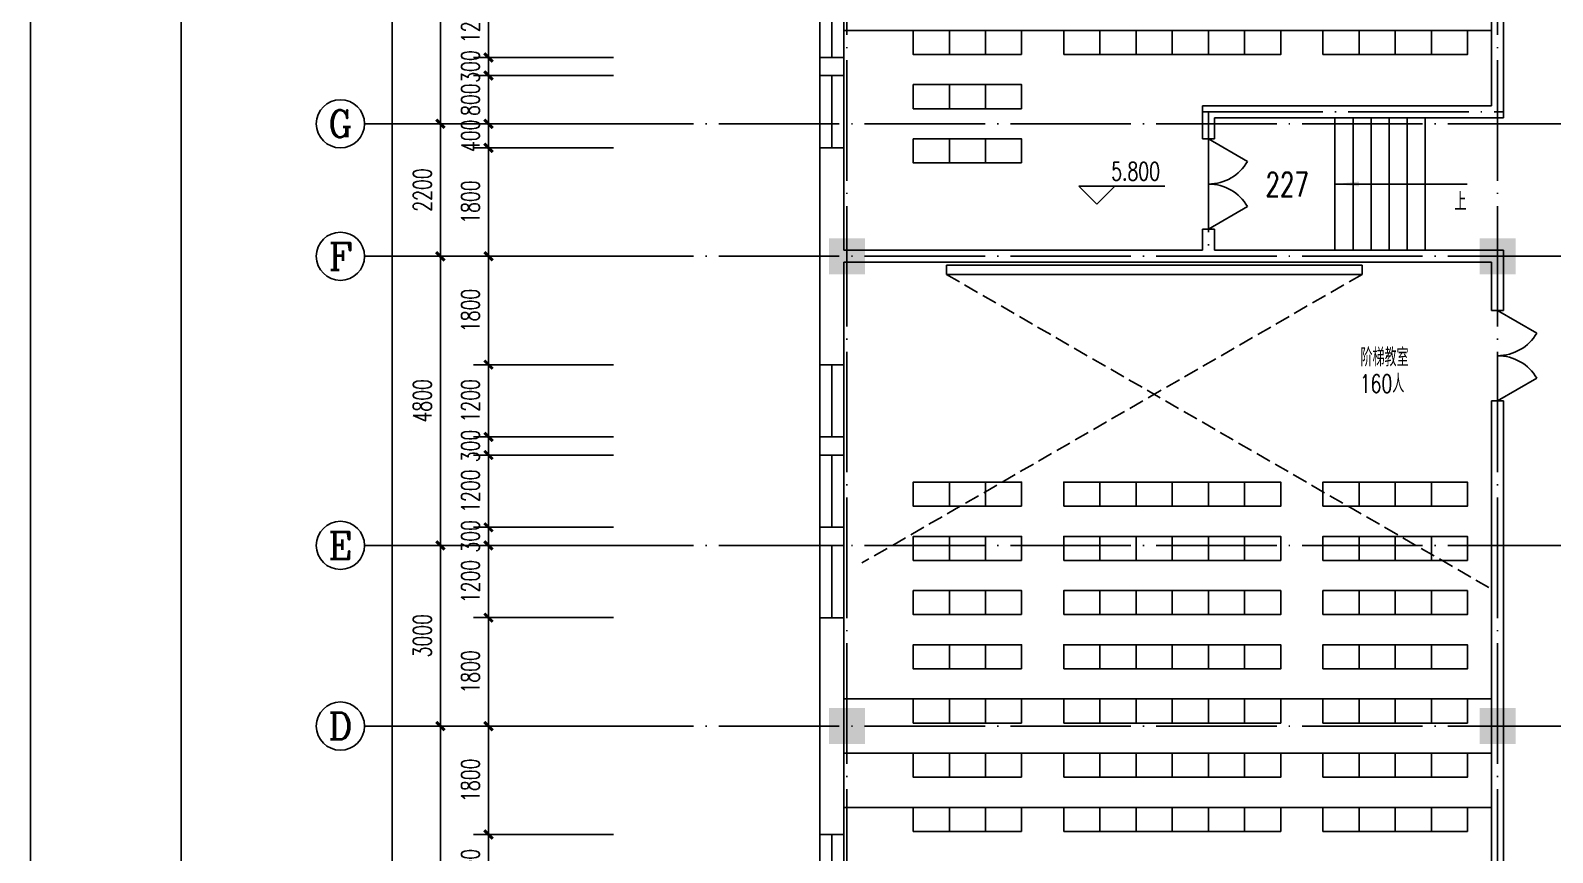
# Model space of a CAD drawing. Extents: x 165127 to 1058185, y 60808 to 144908.
# Drawn here: x 338332 to 363595, y 89953 to 103603 of the extents above; entities that cross this region are included whole.
import ezdxf
from ezdxf.enums import TextEntityAlignment as Align

# ---------------------------------------------------------------- set-up
doc = ezdxf.new("R2010")
doc.units = 0
doc.header["$LTSCALE"] = 1000
doc.linetypes.add('DASH', pattern=[0.35, 0.25, -0.1])
doc.linetypes.add('DOTE', pattern=[2.42, 2, -0.2, 0.02, -0.2])
doc.layers.get('0').update_dxf_attribs({"linetype": 'CONTINUOUS'})
doc.layers.get('DEFPOINTS').update_dxf_attribs({"linetype": 'CONTINUOUS'})
for name, color, linetype in [('AXIS', 3, 'CONTINUOUS'), ('AXIS_TEXT', 7, 'CONTINUOUS'), ('COLUMN', 7, 'CONTINUOUS'), ('DOTE', 1, 'DOTE'), ('F', 252, 'CONTINUOUS'), ('LVTRY', 6, 'CONTINUOUS'), ('PUB_DIM', 3, 'CONTINUOUS'), ('PUB_TEXT', 7, 'CONTINUOUS'), ('STAIR', 3, 'CONTINUOUS'), ('WALL', 255, 'CONTINUOUS'), ('WINDOW', 2, 'CONTINUOUS'), ('WINDOW_TEXT', 7, 'CONTINUOUS'), ('面积注记', 7, 'CONTINUOUS')]:
    doc.layers.add(name, color=color, linetype=linetype)
doc.styles.add('_HZTXT', font='romans.shx', dxfattribs={"width": 0.7, "bigfont": 'z.shx'})
doc.styles.add('COMPLEX', font='COMPLEX')
doc.styles.add('DIM_FONT', font='SIMPLEX.shx', dxfattribs={"width": 0.7})
doc.styles.add('SIMPLEX', font='SIMPLEX.SHX')
doc.dimstyles.new('AXIS', dxfattribs={"dimtxt": 300, "dimasz": 1, "dimexe": 250, "dimexo": 300, "dimgap": 150, "dimtad": 1, "dimdec": 0, "dimdsep": 46, "dimtxsty": 'DIM_FONT', "dimblk": '_DIMX', "dimcen": 2.5, "dimse1": 1, "dimse2": 1, "dimclrt": 7, "dimadec": 0, "dimazin": 0, "dimtfac": 1, "dimtdec": 0, "dimtix": 1, "dimtmove": 2, "dimatfit": 3, "dimldrblk": '_DIMX', "dimfxl": 1, "dimarcsym": 0})
doc.dimstyles.new('DIMA', dxfattribs={"dimtxt": 300, "dimasz": 1, "dimexe": 250, "dimexo": 300, "dimgap": 150, "dimtad": 1, "dimdec": 0, "dimdsep": 46, "dimtxsty": 'DIM_FONT', "dimblk": '_DIMX', "dimcen": 2.5, "dimse1": 1, "dimclrt": 7, "dimadec": 0, "dimazin": 0, "dimtfac": 1, "dimtdec": 0, "dimtix": 1, "dimtmove": 2, "dimatfit": 3, "dimldrblk": '_DIMX', "dimfxl": 1, "dimarcsym": 0})
doc.dimstyles.new('DIMB', dxfattribs={"dimtxt": 300, "dimasz": 1, "dimexe": 250, "dimexo": 300, "dimgap": 150, "dimtad": 1, "dimdec": 0, "dimdsep": 46, "dimtxsty": 'DIM_FONT', "dimblk": '_DIMX', "dimcen": 2.5, "dimse2": 1, "dimclrt": 7, "dimadec": 0, "dimazin": 0, "dimtfac": 1, "dimtdec": 0, "dimtix": 1, "dimtmove": 2, "dimatfit": 3, "dimldrblk": '_DIMX', "dimfxl": 1, "dimarcsym": 0})
doc.dimstyles.new('DIMN', dxfattribs={"dimtxt": 300, "dimasz": 1, "dimexe": 250, "dimexo": 300, "dimgap": 150, "dimtad": 1, "dimdec": 0, "dimdsep": 46, "dimtxsty": 'DIM_FONT', "dimblk": '_DIMX', "dimcen": 2.5, "dimclrt": 7, "dimadec": 0, "dimazin": 0, "dimtfac": 1, "dimtdec": 0, "dimtix": 1, "dimtmove": 2, "dimatfit": 3, "dimldrblk": '_DIMX', "dimfxl": 1, "dimarcsym": 0})

# ---------------------------------------------------------------- blocks, each defined once
blk = doc.blocks.new('_DBLK1')
for p, q in [((-0.5, 0), (-0.25, -0.433)), ((0.5, 0), (0.25, -0.433))]:
    blk.add_line(p, q)
for centre, start, end in [((-0.5, 0), 300, 0), ((0.5, 0), 180, 240)]:
    blk.add_arc(centre, 0.5, start, end)
at = {"layer": 'WINDOW_TEXT', "style": 'SIMPLEX', "flags": 9}
blk.add_attdef('A', text='', height=1, dxfattribs=at).set_placement((0, 1.5), align=Align.MIDDLE)
blk = doc.blocks.new('A$C407C5CBC')
at = {"layer": 'F'}
blk.add_lwpolyline([(0, 600), (400, 600), (400, 0), (0, 0)], close=True, dxfattribs=at)
blk = doc.blocks.new('_FZH')
blk.add_solid([(-0.5, -0.5), (0.5, -0.5), (-0.5, 0.5), (0.5, 0.5)])
blk = doc.blocks.new('A$C34131D43')
at = {"color": 243}
blk.add_line((0, 84100), (0, 0), dxfattribs=at)
at = {"color": 244}
blk.add_line((2500, 83100), (2500, 950), dxfattribs=at)
blk = doc.blocks.new('_ARROW')
blk.add_solid([(0, 0), (-1, 0.1), (-1, -0.1)])
blk = doc.blocks.new('_AXISO')
blk.add_circle((0, 0), 0.5)
at = {"layer": 'AXIS_TEXT', "style": 'COMPLEX', "width": 1.041667}
blk.add_attdef('A', text='', height=0.56, dxfattribs=at).set_placement((-0.25, -0.28), (0.25, -0.28), align=Align.FIT)
blk = doc.blocks.new('_DIMX')
blk.add_line((-150, 0), (150, 0))
at = {"const_width": 50}
blk.add_lwpolyline([(-70, -70), (70, 70)], dxfattribs=at)
blk = doc.blocks.new('*D331')
at = {"color": 0, "linetype": 'ByBlock'}
blk.add_line((521447, 162244), (521447, 156646), dxfattribs=at)
at = {"layer": 'DEFPOINTS', "color": 0, "linetype": 'ByBlock'}
for p in [(523647, 162245), (521447, 156645), (523647, 156645)]:
    blk.add_point(p, dxfattribs=at)
at = {"color": 0, "linetype": 'ByBlock'}
for p, rotation in [((521447, 162245), 90), ((521447, 156645), 270)]:
    blk.add_blockref('_DIMX', p, dxfattribs=dict(at, rotation=rotation))
at = {"color": 7, "linetype": 'ByBlock', "insert": (521147, 159445), "char_height": 300, "attachment_point": 5, "rotation": 90, "style": 'DIM_FONT'}
blk.add_mtext('5600', dxfattribs=at)
blk = doc.blocks.new('*D332')
at = {"color": 0, "linetype": 'ByBlock'}
blk.add_line((521447, 156644), (521447, 154446), dxfattribs=at)
at = {"layer": 'DEFPOINTS', "color": 0, "linetype": 'ByBlock'}
for p in [(523647, 156645), (521447, 154445), (523647, 154445)]:
    blk.add_point(p, dxfattribs=at)
at = {"color": 0, "linetype": 'ByBlock'}
for p, rotation in [((521447, 156645), 90), ((521447, 154445), 270)]:
    blk.add_blockref('_DIMX', p, dxfattribs=dict(at, rotation=rotation))
at = {"color": 7, "linetype": 'ByBlock', "insert": (521147, 155545), "char_height": 300, "attachment_point": 5, "rotation": 90, "style": 'DIM_FONT'}
blk.add_mtext('2200', dxfattribs=at)
blk = doc.blocks.new('*D333')
at = {"color": 0, "linetype": 'ByBlock'}
blk.add_line((521447, 154444), (521447, 149646), dxfattribs=at)
at = {"layer": 'DEFPOINTS', "color": 0, "linetype": 'ByBlock'}
for p in [(523647, 154445), (521447, 149645), (523647, 149645)]:
    blk.add_point(p, dxfattribs=at)
at = {"color": 0, "linetype": 'ByBlock'}
for p, rotation in [((521447, 154445), 90), ((521447, 149645), 270)]:
    blk.add_blockref('_DIMX', p, dxfattribs=dict(at, rotation=rotation))
at = {"color": 7, "linetype": 'ByBlock', "insert": (521147, 152045), "char_height": 300, "attachment_point": 5, "rotation": 90, "style": 'DIM_FONT'}
blk.add_mtext('4800', dxfattribs=at)
blk = doc.blocks.new('*D334')
at = {"color": 0, "linetype": 'ByBlock'}
blk.add_line((521447, 149644), (521447, 146646), dxfattribs=at)
at = {"layer": 'DEFPOINTS', "color": 0, "linetype": 'ByBlock'}
for p in [(523647, 149645), (521447, 146645), (523647, 146645)]:
    blk.add_point(p, dxfattribs=at)
at = {"color": 0, "linetype": 'ByBlock'}
for p, rotation in [((521447, 149645), 90), ((521447, 146645), 270)]:
    blk.add_blockref('_DIMX', p, dxfattribs=dict(at, rotation=rotation))
at = {"color": 7, "linetype": 'ByBlock', "insert": (521147, 148145), "char_height": 300, "attachment_point": 5, "rotation": 90, "style": 'DIM_FONT'}
blk.add_mtext('3000', dxfattribs=at)
blk = doc.blocks.new('*D335')
at = {"color": 0, "linetype": 'ByBlock'}
blk.add_line((521447, 146644), (521447, 140046), dxfattribs=at)
at = {"layer": 'DEFPOINTS', "color": 0, "linetype": 'ByBlock'}
for p in [(523647, 146645), (521447, 140045), (523647, 140045)]:
    blk.add_point(p, dxfattribs=at)
at = {"color": 0, "linetype": 'ByBlock'}
for p, rotation in [((521447, 146645), 90), ((521447, 140045), 270)]:
    blk.add_blockref('_DIMX', p, dxfattribs=dict(at, rotation=rotation))
at = {"color": 7, "linetype": 'ByBlock', "insert": (521147, 143345), "char_height": 300, "attachment_point": 5, "rotation": 90, "style": 'DIM_FONT'}
blk.add_mtext('6600', dxfattribs=at)
blk = doc.blocks.new('*D338')
at = {"color": 0, "linetype": 'ByBlock'}
for p, q in [((523347, 189695), (520397, 189695)), ((520647, 189694), (520647, 132996)), ((523347, 132995), (520397, 132995))]:
    blk.add_line(p, q, dxfattribs=at)
at = {"layer": 'DEFPOINTS', "color": 0, "linetype": 'ByBlock'}
for p in [(523647, 189695), (520647, 132995), (523647, 132995)]:
    blk.add_point(p, dxfattribs=at)
at = {"color": 0, "linetype": 'ByBlock'}
for p, rotation in [((520647, 189695), 90), ((520647, 132995), 270)]:
    blk.add_blockref('_DIMX', p, dxfattribs=dict(at, rotation=rotation))
at = {"color": 7, "linetype": 'ByBlock', "insert": (520347, 161345), "char_height": 300, "attachment_point": 5, "rotation": 90, "style": 'DIM_FONT'}
blk.add_mtext('56700', dxfattribs=at)
blk = doc.blocks.new('_WBLK')
for p, q in [((-0.5, 0.5), (0.5, 0.5)), ((-0.5, 0), (0.5, 0)), ((-0.5, -0.5), (0.5, -0.5))]:
    blk.add_line(p, q)
at = {"layer": 'WINDOW_TEXT', "style": 'SIMPLEX', "flags": 9}
blk.add_attdef('A', text='', height=1, dxfattribs=at).set_placement((0, 1.5), align=Align.MIDDLE)
blk = doc.blocks.new('*D497')
at = {"color": 0, "linetype": 'ByBlock'}
for p, q in [((697527, 182345), (695200, 182345)), ((695450, 182344), (695450, 181146)), ((697527, 181145), (695200, 181145))]:
    blk.add_line(p, q, dxfattribs=at)
at = {"layer": 'DEFPOINTS', "color": 0, "linetype": 'ByBlock'}
for p in [(697827, 182345), (695450, 181145), (697827, 181145)]:
    blk.add_point(p, dxfattribs=at)
at = {"color": 0, "linetype": 'ByBlock'}
for p, rotation in [((695450, 182345), 90), ((695450, 181145), 270)]:
    blk.add_blockref('_DIMX', p, dxfattribs=dict(at, rotation=rotation))
at = {"color": 7, "linetype": 'ByBlock', "insert": (695150, 181745), "char_height": 300, "attachment_point": 5, "rotation": 90, "style": 'DIM_FONT'}
blk.add_mtext('1200', dxfattribs=at)
blk = doc.blocks.new('*D498')
at = {"color": 0, "linetype": 'ByBlock'}
for p, q in [((697527, 181145), (695200, 181145)), ((695450, 181146), (695450, 181147)), ((695450, 181145), (695450, 180845)), ((697527, 180845), (695200, 180845)), ((695450, 180844), (695450, 180843))]:
    blk.add_line(p, q, dxfattribs=at)
at = {"layer": 'DEFPOINTS', "color": 0, "linetype": 'ByBlock'}
for p in [(697827, 181145), (695450, 180845), (697827, 180845)]:
    blk.add_point(p, dxfattribs=at)
at = {"color": 0, "linetype": 'ByBlock'}
for p, rotation in [((695450, 181145), 270), ((695450, 180845), 90)]:
    blk.add_blockref('_DIMX', p, dxfattribs=dict(at, rotation=rotation))
at = {"color": 7, "linetype": 'ByBlock', "insert": (695150, 180995), "char_height": 300, "attachment_point": 5, "rotation": 90, "style": 'DIM_FONT'}
blk.add_mtext('300', dxfattribs=at)
blk = doc.blocks.new('*D499')
at = {"color": 0, "linetype": 'ByBlock'}
for p, q in [((697527, 157445), (695200, 157445)), ((695450, 157446), (695450, 157447)), ((695450, 157445), (695450, 156645)), ((695450, 156644), (695450, 156643))]:
    blk.add_line(p, q, dxfattribs=at)
at = {"layer": 'DEFPOINTS', "color": 0, "linetype": 'ByBlock'}
for p in [(697827, 157445), (695450, 156645), (697827, 156645)]:
    blk.add_point(p, dxfattribs=at)
at = {"color": 0, "linetype": 'ByBlock'}
for p, rotation in [((695450, 157445), 270), ((695450, 156645), 90)]:
    blk.add_blockref('_DIMX', p, dxfattribs=dict(at, rotation=rotation))
at = {"color": 7, "linetype": 'ByBlock', "insert": (695150, 157045), "char_height": 300, "attachment_point": 5, "rotation": 90, "style": 'DIM_FONT'}
blk.add_mtext('800', dxfattribs=at)
blk = doc.blocks.new('*D500')
at = {"color": 0, "linetype": 'ByBlock'}
for p, q in [((697527, 179645), (695200, 179645)), ((695450, 179644), (695450, 177846)), ((697527, 177845), (695200, 177845))]:
    blk.add_line(p, q, dxfattribs=at)
at = {"layer": 'DEFPOINTS', "color": 0, "linetype": 'ByBlock'}
for p in [(697827, 179645), (695450, 177845), (697827, 177845)]:
    blk.add_point(p, dxfattribs=at)
at = {"color": 0, "linetype": 'ByBlock'}
for p, rotation in [((695450, 179645), 90), ((695450, 177845), 270)]:
    blk.add_blockref('_DIMX', p, dxfattribs=dict(at, rotation=rotation))
at = {"color": 7, "linetype": 'ByBlock', "insert": (695150, 178745), "char_height": 300, "attachment_point": 5, "rotation": 90, "style": 'DIM_FONT'}
blk.add_mtext('1800', dxfattribs=at)
blk = doc.blocks.new('*D501')
at = {"color": 0, "linetype": 'ByBlock'}
for p, q in [((695450, 185644), (695450, 183846)), ((697527, 183845), (695200, 183845))]:
    blk.add_line(p, q, dxfattribs=at)
at = {"layer": 'DEFPOINTS', "color": 0, "linetype": 'ByBlock'}
for p in [(697827, 185645), (695450, 183845), (697827, 183845)]:
    blk.add_point(p, dxfattribs=at)
at = {"color": 0, "linetype": 'ByBlock'}
for p, rotation in [((695450, 185645), 90), ((695450, 183845), 270)]:
    blk.add_blockref('_DIMX', p, dxfattribs=dict(at, rotation=rotation))
at = {"color": 7, "linetype": 'ByBlock', "insert": (695150, 184745), "char_height": 300, "attachment_point": 5, "rotation": 90, "style": 'DIM_FONT'}
blk.add_mtext('1800', dxfattribs=at)
blk = doc.blocks.new('*D502')
at = {"color": 0, "linetype": 'ByBlock'}
for p, q in [((697527, 183845), (695200, 183845)), ((695450, 183844), (695450, 182646)), ((697527, 182645), (695200, 182645))]:
    blk.add_line(p, q, dxfattribs=at)
at = {"layer": 'DEFPOINTS', "color": 0, "linetype": 'ByBlock'}
for p in [(697827, 183845), (695450, 182645), (697827, 182645)]:
    blk.add_point(p, dxfattribs=at)
at = {"color": 0, "linetype": 'ByBlock'}
for p, rotation in [((695450, 183845), 90), ((695450, 182645), 270)]:
    blk.add_blockref('_DIMX', p, dxfattribs=dict(at, rotation=rotation))
at = {"color": 7, "linetype": 'ByBlock', "insert": (695150, 183245), "char_height": 300, "attachment_point": 5, "rotation": 90, "style": 'DIM_FONT'}
blk.add_mtext('1200', dxfattribs=at)
blk = doc.blocks.new('*D503')
at = {"color": 0, "linetype": 'ByBlock'}
for p, q in [((697527, 182645), (695200, 182645)), ((695450, 182646), (695450, 182647)), ((695450, 182645), (695450, 182345)), ((697527, 182345), (695200, 182345)), ((695450, 182344), (695450, 182343))]:
    blk.add_line(p, q, dxfattribs=at)
at = {"layer": 'DEFPOINTS', "color": 0, "linetype": 'ByBlock'}
for p in [(697827, 182645), (695450, 182345), (697827, 182345)]:
    blk.add_point(p, dxfattribs=at)
at = {"color": 0, "linetype": 'ByBlock'}
for p, rotation in [((695450, 182645), 270), ((695450, 182345), 90)]:
    blk.add_blockref('_DIMX', p, dxfattribs=dict(at, rotation=rotation))
at = {"color": 7, "linetype": 'ByBlock', "insert": (695150, 182495), "char_height": 300, "attachment_point": 5, "rotation": 90, "style": 'DIM_FONT'}
blk.add_mtext('300', dxfattribs=at)
blk = doc.blocks.new('*D504')
at = {"color": 0, "linetype": 'ByBlock'}
for p, q in [((697527, 182345), (695200, 182345)), ((695450, 182344), (695450, 181146)), ((697527, 181145), (695200, 181145))]:
    blk.add_line(p, q, dxfattribs=at)
at = {"layer": 'DEFPOINTS', "color": 0, "linetype": 'ByBlock'}
for p in [(697827, 182345), (695450, 181145), (697827, 181145)]:
    blk.add_point(p, dxfattribs=at)
at = {"color": 0, "linetype": 'ByBlock'}
for p, rotation in [((695450, 182345), 90), ((695450, 181145), 270)]:
    blk.add_blockref('_DIMX', p, dxfattribs=dict(at, rotation=rotation))
at = {"color": 7, "linetype": 'ByBlock', "insert": (695150, 181745), "char_height": 300, "attachment_point": 5, "rotation": 90, "style": 'DIM_FONT'}
blk.add_mtext('1200', dxfattribs=at)
blk = doc.blocks.new('*D505')
at = {"color": 0, "linetype": 'ByBlock'}
for p, q in [((697527, 181145), (695200, 181145)), ((695450, 181146), (695450, 181147)), ((695450, 181145), (695450, 180845)), ((697527, 180845), (695200, 180845)), ((695450, 180844), (695450, 180843))]:
    blk.add_line(p, q, dxfattribs=at)
at = {"layer": 'DEFPOINTS', "color": 0, "linetype": 'ByBlock'}
for p in [(697827, 181145), (695450, 180845), (697827, 180845)]:
    blk.add_point(p, dxfattribs=at)
at = {"color": 0, "linetype": 'ByBlock'}
for p, rotation in [((695450, 181145), 270), ((695450, 180845), 90)]:
    blk.add_blockref('_DIMX', p, dxfattribs=dict(at, rotation=rotation))
at = {"color": 7, "linetype": 'ByBlock', "insert": (695150, 180995), "char_height": 300, "attachment_point": 5, "rotation": 90, "style": 'DIM_FONT'}
blk.add_mtext('300', dxfattribs=at)
blk = doc.blocks.new('*D506')
at = {"color": 0, "linetype": 'ByBlock'}
for p, q in [((697527, 180845), (695200, 180845)), ((695450, 180844), (695450, 179646)), ((697527, 179645), (695200, 179645))]:
    blk.add_line(p, q, dxfattribs=at)
at = {"layer": 'DEFPOINTS', "color": 0, "linetype": 'ByBlock'}
for p in [(697827, 180845), (695450, 179645), (697827, 179645)]:
    blk.add_point(p, dxfattribs=at)
at = {"color": 0, "linetype": 'ByBlock'}
for p, rotation in [((695450, 180845), 90), ((695450, 179645), 270)]:
    blk.add_blockref('_DIMX', p, dxfattribs=dict(at, rotation=rotation))
at = {"color": 7, "linetype": 'ByBlock', "insert": (695150, 180245), "char_height": 300, "attachment_point": 5, "rotation": 90, "style": 'DIM_FONT'}
blk.add_mtext('1200', dxfattribs=at)
blk = doc.blocks.new('*D507')
at = {"color": 0, "linetype": 'ByBlock'}
for p, q in [((697527, 179645), (695200, 179645)), ((695450, 179644), (695450, 177846)), ((697527, 177845), (695200, 177845))]:
    blk.add_line(p, q, dxfattribs=at)
at = {"layer": 'DEFPOINTS', "color": 0, "linetype": 'ByBlock'}
for p in [(697827, 179645), (695450, 177845), (697827, 177845)]:
    blk.add_point(p, dxfattribs=at)
at = {"color": 0, "linetype": 'ByBlock'}
for p, rotation in [((695450, 179645), 90), ((695450, 177845), 270)]:
    blk.add_blockref('_DIMX', p, dxfattribs=dict(at, rotation=rotation))
at = {"color": 7, "linetype": 'ByBlock', "insert": (695150, 178745), "char_height": 300, "attachment_point": 5, "rotation": 90, "style": 'DIM_FONT'}
blk.add_mtext('1800', dxfattribs=at)
blk = doc.blocks.new('*D508')
at = {"color": 0, "linetype": 'ByBlock'}
for p, q in [((695450, 185644), (695450, 183846)), ((697527, 183845), (695200, 183845))]:
    blk.add_line(p, q, dxfattribs=at)
at = {"layer": 'DEFPOINTS', "color": 0, "linetype": 'ByBlock'}
for p in [(697827, 185645), (695450, 183845), (697827, 183845)]:
    blk.add_point(p, dxfattribs=at)
at = {"color": 0, "linetype": 'ByBlock'}
for p, rotation in [((695450, 185645), 90), ((695450, 183845), 270)]:
    blk.add_blockref('_DIMX', p, dxfattribs=dict(at, rotation=rotation))
at = {"color": 7, "linetype": 'ByBlock', "insert": (695150, 184745), "char_height": 300, "attachment_point": 5, "rotation": 90, "style": 'DIM_FONT'}
blk.add_mtext('1800', dxfattribs=at)
blk = doc.blocks.new('*D509')
at = {"color": 0, "linetype": 'ByBlock'}
for p, q in [((697527, 183845), (695200, 183845)), ((695450, 183844), (695450, 182646)), ((697527, 182645), (695200, 182645))]:
    blk.add_line(p, q, dxfattribs=at)
at = {"layer": 'DEFPOINTS', "color": 0, "linetype": 'ByBlock'}
for p in [(697827, 183845), (695450, 182645), (697827, 182645)]:
    blk.add_point(p, dxfattribs=at)
at = {"color": 0, "linetype": 'ByBlock'}
for p, rotation in [((695450, 183845), 90), ((695450, 182645), 270)]:
    blk.add_blockref('_DIMX', p, dxfattribs=dict(at, rotation=rotation))
at = {"color": 7, "linetype": 'ByBlock', "insert": (695150, 183245), "char_height": 300, "attachment_point": 5, "rotation": 90, "style": 'DIM_FONT'}
blk.add_mtext('1200', dxfattribs=at)
blk = doc.blocks.new('*D516')
at = {"color": 0, "linetype": 'ByBlock'}
for p, q in [((695450, 156646), (695450, 156647)), ((695450, 156645), (695450, 156245)), ((697527, 156245), (695200, 156245)), ((695450, 156244), (695450, 156243))]:
    blk.add_line(p, q, dxfattribs=at)
at = {"layer": 'DEFPOINTS', "color": 0, "linetype": 'ByBlock'}
for p in [(697827, 156645), (695450, 156245), (697827, 156245)]:
    blk.add_point(p, dxfattribs=at)
at = {"color": 0, "linetype": 'ByBlock'}
for p, rotation in [((695450, 156645), 270), ((695450, 156245), 90)]:
    blk.add_blockref('_DIMX', p, dxfattribs=dict(at, rotation=rotation))
at = {"color": 7, "linetype": 'ByBlock', "insert": (695150, 156445), "char_height": 300, "attachment_point": 5, "rotation": 90, "style": 'DIM_FONT'}
blk.add_mtext('400', dxfattribs=at)

msp = doc.modelspace()

# ---------------------------------------------------------------- linework, layer by layer
at = {"layer": 'AXIS'}
for p, q in [((343876.2, 102053.1), (347336.4, 102053.1)), ((343876.2, 99853.1), (347336.4, 99853.1)), ((343876.2, 95053.1), (347336.4, 95053.1)), ((343876.2, 92053.1), (347336.4, 92053.1))]:
    msp.add_line(p, q, dxfattribs=at)
at = {"layer": 'DOTE'}
for p, q in [((351883, 139407.6), (351883, 71351.8)), ((362683, 139407.6), (362683, 71351.8)), ((357783, 102253.1), (362783, 102253.1)), ((357883, 102253.1), (357883, 99853.1)), ((347336.4, 102053.1), (481979.6, 102053.1)), ((347336.4, 99853.1), (366133, 99853.1)), ((347336.4, 95053.1), (481979.6, 95053.1)), ((347336.4, 92053.1), (369883, 92053.1))]:
    msp.add_line(p, q, dxfattribs=at)
at = {"layer": 'F', "linetype": 'DASH'}
for p, q in [((360433, 99553.1), (352133, 94761.1)), ((353533, 99553.1), (362583, 94328.1))]:
    msp.add_line(p, q, dxfattribs=at)
at = {"layer": 'LVTRY'}
for p, q in [((362583, 103603.1), (351833, 103603.1)), ((360433, 99703.1), (353533, 99703.1)), ((353533, 99703.1), (353533, 99553.1)), ((360433, 99553.1), (353533, 99553.1)), ((360433, 99703.1), (360433, 99553.1)), ((362583, 92503.1), (351833, 92503.1)), ((362583, 91603.1), (351833, 91603.1)), ((362583, 90703.1), (351833, 90703.1))]:
    msp.add_line(p, q, dxfattribs=at)
at = {"layer": 'PUB_DIM'}
for p, q in [((355729.4, 101016.4), (356329.4, 101016.4)), ((356029.4, 100716.4), (355729.4, 101016.4)), ((356329.4, 101016.4), (356029.4, 100716.4)), ((356029.4, 101016.4), (357160.2, 101016.4))]:
    msp.add_line(p, q, dxfattribs=at)
msp.add_lwpolyline([(359983, 101053.1), (362178.7, 101053.1)], dxfattribs=at)
at = {"layer": 'STAIR'}
for p, q in [((359983, 102153.1), (359983, 99953.1)), ((360283, 102153.1), (360283, 99953.1)), ((360583, 102153.1), (360583, 99953.1)), ((360883, 102153.1), (360883, 99953.1)), ((361183, 102153.1), (361183, 99953.1)), ((361483, 102153.1), (361483, 99953.1))]:
    msp.add_line(p, q, dxfattribs=at)
at = {"layer": 'WALL'}
for p, q in [((362583, 102353.1), (362583, 113053.1)), ((362783, 102153.1), (362783, 113053.1)), ((351433, 103153.1), (351833, 103153.1)), ((351433, 103153.1), (351433, 102853.1)), ((351833, 102853.1), (351833, 103153.1)), ((351433, 102853.1), (351833, 102853.1)), ((357783, 102353.1), (357783, 101803.1)), ((362583, 102353.1), (357783, 102353.1)), ((357983, 101803.1), (357983, 102153.1)), ((362783, 102153.1), (357983, 102153.1)), ((351433, 101653.1), (351833, 101653.1)), ((351433, 101653.1), (351433, 98053.1)), ((351833, 99953.1), (351833, 101653.1)), ((357783, 101803.1), (357983, 101803.1)), ((357783, 100303.1), (357983, 100303.1)), ((357783, 100303.1), (357783, 99953.1)), ((357983, 99953.1), (357983, 100303.1)), ((351833, 99953.1), (357783, 99953.1)), ((357983, 99953.1), (362783, 99953.1)), ((362783, 98953.1), (362783, 99953.1)), ((351833, 99753.1), (362583, 99753.1)), ((351833, 98053.1), (351833, 99753.1)), ((362583, 98953.1), (362583, 99753.1)), ((362583, 98953.1), (362783, 98953.1)), ((351433, 98053.1), (351833, 98053.1)), ((362583, 86753.1), (362583, 97453.1)), ((362583, 97453.1), (362783, 97453.1)), ((362783, 86553.1), (362783, 97453.1)), ((351433, 96853.1), (351833, 96853.1)), ((351433, 96853.1), (351433, 96553.1)), ((351833, 96553.1), (351833, 96853.1)), ((351433, 96553.1), (351833, 96553.1)), ((351433, 95353.1), (351833, 95353.1)), ((351433, 95353.1), (351433, 95053.1)), ((351833, 95053.1), (351833, 95353.1)), ((351433, 95053.1), (351833, 95053.1)), ((351433, 93853.1), (351833, 93853.1)), ((351433, 93853.1), (351433, 90253.1)), ((351833, 90253.1), (351833, 93853.1)), ((351433, 90253.1), (351833, 90253.1))]:
    msp.add_line(p, q, dxfattribs=at)

# ---------------------------------------------------------------- block references
at = {"layer": 'AXIS', "xscale": 800, "yscale": 800, "zscale": 800}
msp.add_blockref('_AXISO', (343476.2, 102053.1), dxfattribs=at).add_auto_attribs({'A': 'G'})
at = {"layer": 'AXIS'}
ref = msp.add_blockref('_AXISO', (343476.2, 99853.1), dxfattribs=dict(at, xscale=800, yscale=800, zscale=800))
ref.add_attrib('A', 'F', dxfattribs={"layer": 'AXIS_TEXT', "height": 448, "style": 'COMPLEX', "width": 1.171875}).set_placement((343276.2, 99629.1), (343676.2, 99629.1), align=Align.FIT)
ref = msp.add_blockref('_AXISO', (343476.2, 95053.1), dxfattribs=dict(at, xscale=800, yscale=800, zscale=800))
ref.add_attrib('A', 'E', dxfattribs={"layer": 'AXIS_TEXT', "height": 448, "style": 'COMPLEX', "width": 1.171875}).set_placement((343276.2, 94829.1), (343676.2, 94829.1), align=Align.FIT)
ref = msp.add_blockref('_AXISO', (343476.2, 92053.1), dxfattribs=dict(at, xscale=800, yscale=800, zscale=800))
ref.add_attrib('A', 'D', dxfattribs={"layer": 'AXIS_TEXT', "height": 448, "style": 'COMPLEX', "width": 1.102941}).set_placement((343276.2, 91829.1), (343676.2, 91829.1), align=Align.FIT)
at = {"layer": 'COLUMN', "xscale": 600, "yscale": 600, "zscale": 600}
for p in [(351883, 99853.1), (362683, 99853.1), (351883, 92053.1), (362683, 92053.1)]:
    msp.add_blockref('_FZH', p, dxfattribs=at)
at = {"layer": 'LVTRY', "rotation": 90}
for p in [(360983, 92103.1), (361583, 92103.1), (362183, 92103.1)]:
    msp.add_blockref('A$C407C5CBC', p, dxfattribs=at)
at = {"layer": 'PUB_DIM', "xscale": 400, "yscale": 400, "zscale": 400, "rotation": 180}
msp.add_blockref('_ARROW', (359983, 101053.1), dxfattribs=at)
at = {"layer": 'STAIR', "xscale": -1, "rotation": 270}
for p in [(352983, 103203.1), (353583, 103203.1), (354183, 103203.1), (352983, 102303.1), (353583, 102303.1), (354183, 102303.1), (352983, 101403.1), (353583, 101403.1), (354183, 101403.1), (352983, 95703.1), (353583, 95703.1), (354183, 95703.1), (352983, 94803.1), (353583, 94803.1), (354183, 94803.1), (352983, 93903.1), (353583, 93903.1), (354183, 93903.1), (352983, 93003.1), (353583, 93003.1), (354183, 93003.1), (352983, 92103.1), (353583, 92103.1), (354183, 92103.1), (352983, 91203.1), (353583, 91203.1), (354183, 91203.1), (352983, 90303.1), (353583, 90303.1), (354183, 90303.1)]:
    msp.add_blockref('A$C407C5CBC', p, dxfattribs=at)
at = {"layer": 'STAIR', "rotation": 90}
for p in [(356083, 103203.1), (356683, 103203.1), (357283, 103203.1), (357883, 103203.1), (358483, 103203.1), (359083, 103203.1), (360383, 103203.1), (360983, 103203.1), (361583, 103203.1), (362183, 103203.1), (356083, 95703.1), (356683, 95703.1), (357283, 95703.1), (357883, 95703.1), (358483, 95703.1), (359083, 95703.1), (360383, 95703.1), (360983, 95703.1), (361583, 95703.1), (362183, 95703.1), (356083, 94803.1), (356683, 94803.1), (357283, 94803.1), (357883, 94803.1), (358483, 94803.1), (359083, 94803.1), (360383, 94803.1), (360983, 94803.1), (361583, 94803.1), (362183, 94803.1), (356083, 93903.1), (356683, 93903.1), (357283, 93903.1), (357883, 93903.1), (358483, 93903.1), (359083, 93903.1), (360383, 93903.1), (360983, 93903.1), (361583, 93903.1), (362183, 93903.1), (356083, 93003.1), (356683, 93003.1), (357283, 93003.1), (357883, 93003.1), (358483, 93003.1), (359083, 93003.1), (360383, 93003.1), (360983, 93003.1), (361583, 93003.1), (362183, 93003.1), (356083, 92103.1), (356683, 92103.1), (357283, 92103.1), (357883, 92103.1), (358483, 92103.1), (359083, 92103.1), (360383, 92103.1), (356083, 91203.1), (356683, 91203.1), (357283, 91203.1), (357883, 91203.1), (358483, 91203.1), (359083, 91203.1), (360383, 91203.1), (360983, 91203.1), (361583, 91203.1), (362183, 91203.1), (356083, 90303.1), (356683, 90303.1), (357283, 90303.1), (357883, 90303.1), (358483, 90303.1), (359083, 90303.1), (360383, 90303.1), (360983, 90303.1), (361583, 90303.1), (362183, 90303.1)]:
    msp.add_blockref('A$C407C5CBC', p, dxfattribs=at)
at = {"layer": 'WINDOW'}
msp.add_blockref('A$C34131D43', (338331.6, 60808.1), dxfattribs=at)
at = {"layer": 'WINDOW', "rotation": 90}
for name, p, xscale, yscale, zscale in [('_WBLK', (351633, 103753.1), 1200, 399.9999999998836, 1200), ('_WBLK', (351633, 102253.1), 1200, 400, 1200), ('_DBLK1', (357883, 101053.1), 1500, 1500, 1500), ('_DBLK1', (362683, 98203.1), 1500, 1500, 1500), ('_WBLK', (351633, 97453.1), 1200, 400, 1200), ('_WBLK', (351633, 95953.1), 1200, 399.9999999998836, 1200), ('_WBLK', (351633, 94453.1), 1200, 400, 1200), ('_WBLK', (351633, 89653.1), 1200, 400, 1200)]:
    msp.add_blockref(name, p, dxfattribs=dict(at, xscale=xscale, yscale=yscale, zscale=zscale))

# ---------------------------------------------------------------- texts
at = {"layer": 'PUB_DIM', "style": 'DIM_FONT', "width": 0.7}
msp.add_text('5.800', height=300, dxfattribs=at).set_placement((356674.3, 101263.6), align=Align.MIDDLE)
at = {"layer": 'PUB_TEXT', "style": '_HZTXT', "width": 0.7}
for s, p in [('上', (361967, 100609.2)), ('阶梯教室', (360407.7, 98025.8)), ('160人', (360394.7, 97588.1))]:
    msp.add_text(s, height=300, dxfattribs=at).set_placement(p)
at = {"layer": '面积注记', "insert": (358829.9, 101245.7), "char_height": 400, "width": 2582.996, "attachment_point": 1, "style": 'DIM_FONT'}
msp.add_mtext('227', dxfattribs=at)

# ---------------------------------------------------------------- dimensions: what is measured, and where the dimension line sits
at = {"layer": 'AXIS'}
dim = msp.add_aligned_dim(p1=(347336.4, 135103.1), p2=(347336.4, 78403.1), distance=-3000, dimstyle='DIMN', dxfattribs=at)
dim.commit()
dim.dimension.update_dxf_attribs({"geometry": '*D338', "text_midpoint": (344036.4, 106753.1), "insert": (-176311.1, -54591.7)})
for base, p1, p2, picture, middle in [((345136.4, 102053.1), (347336.4, 107653.1), (347336.4, 102053.1), '*D331', (344836.4, 104853.1)), ((345136.4, 99853.1), (347336.4, 102053.1), (347336.4, 99853.1), '*D332', (344836.4, 100953.1)), ((345136.4, 95053.1), (347336.4, 99853.1), (347336.4, 95053.1), '*D333', (344836.4, 97453.1)), ((345136.4, 92053.1), (347336.4, 95053.1), (347336.4, 92053.1), '*D334', (344836.4, 93553.1)), ((345136.4, 85453.1), (347336.4, 92053.1), (347336.4, 85453.1), '*D335', (344836.4, 88753.1))]:
    dim = msp.add_linear_dim(base=base, p1=p1, p2=p2, angle=90, dimstyle='AXIS', dxfattribs=at)
    dim.commit()
    dim.dimension.update_dxf_attribs({"geometry": picture, "text_midpoint": middle, "insert": (-176311.1, -54591.7)})
at = {"layer": 'PUB_DIM'}
for p1, p2, dimstyle, picture, middle, set_off in [((348311.2, 104353.1), (348311.2, 103153.1), 'DIMN', '*D497', (345634.7, 103753.1), (-349515.7, -77991.7)), ((348311.2, 103153.1), (348311.2, 102853.1), 'DIMN', '*D498', (345634.7, 103003.1), (-349515.7, -77991.7)), ((348311.2, 102853.1), (348311.2, 102053.1), 'DIMB', '*D499', (345634.7, 102453.1), (-349515.7, -54591.7)), ((348311.2, 102053.1), (348311.2, 101653.1), 'DIMA', '*D516', (345634.7, 101853.1), (-349515.7, -54591.7)), ((348311.2, 101653.1), (348311.2, 99853.1), 'DIMN', '*D500', (345634.7, 100753.1), (-349515.7, -77991.7)), ((348311.2, 99853.1), (348311.2, 98053.1), 'DIMA', '*D501', (345634.7, 98953.1), (-349515.7, -85791.7)), ((348311.2, 98053.1), (348311.2, 96853.1), 'DIMN', '*D502', (345634.7, 97453.1), (-349515.7, -85791.7)), ((348311.2, 96853.1), (348311.2, 96553.1), 'DIMN', '*D503', (345634.7, 96703.1), (-349515.7, -85791.7)), ((348311.2, 96553.1), (348311.2, 95353.1), 'DIMN', '*D504', (345634.7, 95953.1), (-349515.7, -85791.7)), ((348311.2, 95353.1), (348311.2, 95053.1), 'DIMN', '*D505', (345634.7, 95203.1), (-349515.7, -85791.7)), ((348311.2, 95053.1), (348311.2, 93853.1), 'DIMN', '*D506', (345634.7, 94453.1), (-349515.7, -85791.7)), ((348311.2, 93853.1), (348311.2, 92053.1), 'DIMN', '*D507', (345634.7, 92953.1), (-349515.7, -85791.7)), ((348311.2, 92053.1), (348311.2, 90253.1), 'DIMA', '*D508', (345634.7, 91153.1), (-349515.7, -93591.7)), ((348311.2, 90253.1), (348311.2, 89053.1), 'DIMN', '*D509', (345634.7, 89653.1), (-349515.7, -93591.7))]:
    dim = msp.add_aligned_dim(p1=p1, p2=p2, distance=-2376.6, dimstyle=dimstyle, dxfattribs=at)
    dim.commit()
    dim.dimension.update_dxf_attribs({"geometry": picture, "text_midpoint": middle, "insert": set_off})

doc.saveas('drawing.dxf')
